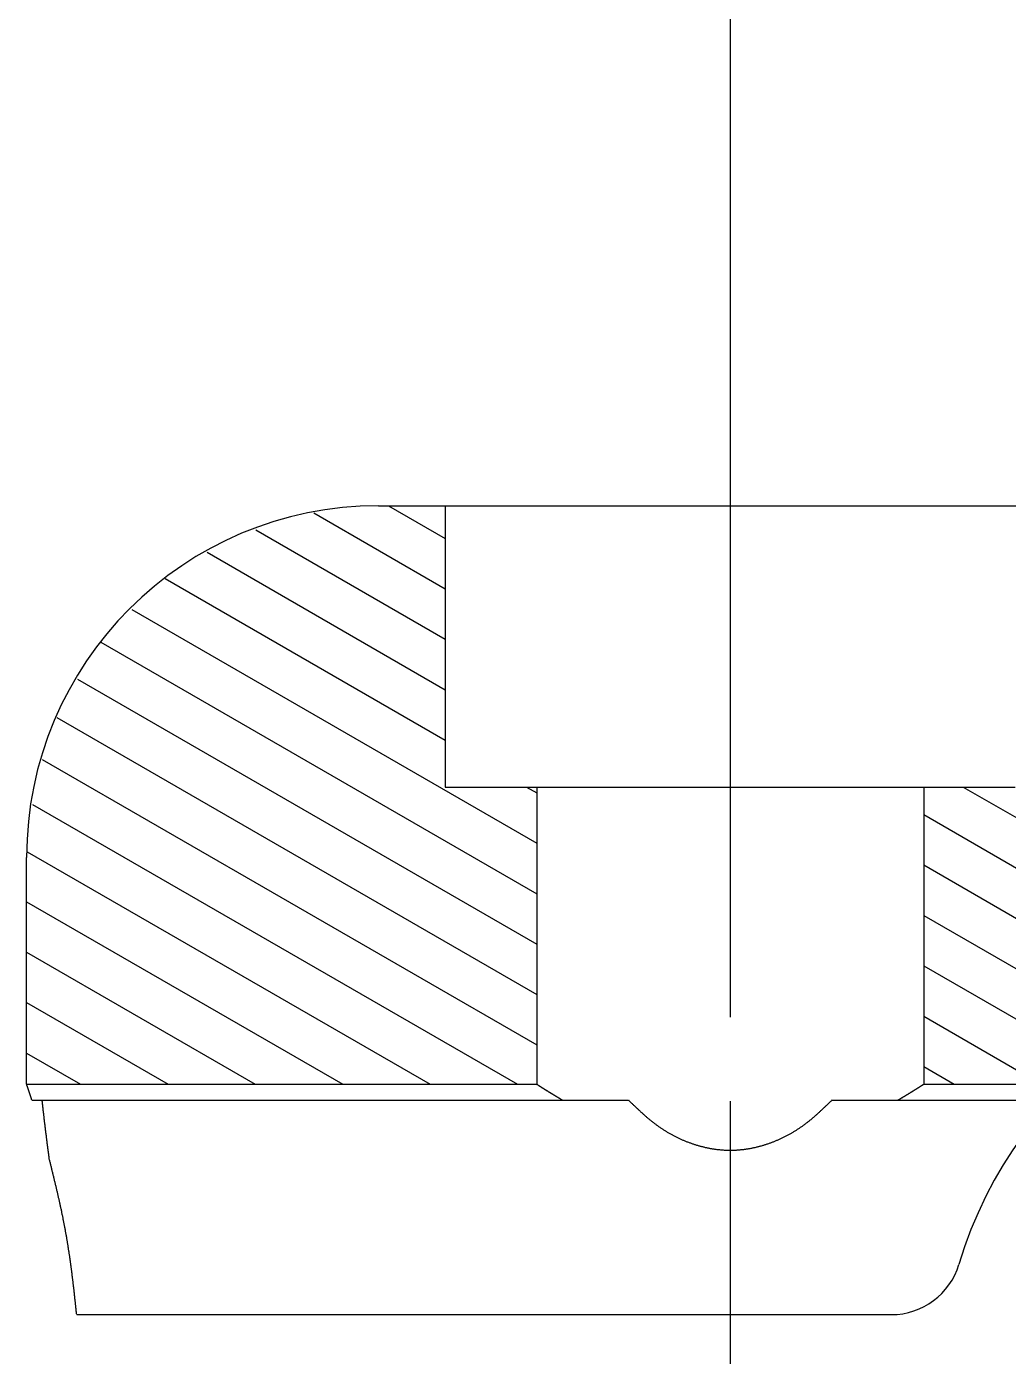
# Model space of a CAD drawing. Extents: x 118 to 448, y 15 to 277.
# Drawn here: x 362.15 to 376.1, y 220.14 to 239.05 of the extents above; entities that cross this region are included whole.
import ezdxf

# ---------------------------------------------------------------- set-up
doc = ezdxf.new("R2010")
doc.units = 0
doc.linetypes.add('CENTER', pattern=[17.5, 13, -1.5, 1.5, -1.5])
doc.layers.get('0').update_dxf_attribs({"linetype": 'CONTINUOUS'})
doc.layers.add('CENTER', color=1, linetype='CENTER')

msp = doc.modelspace()

# ---------------------------------------------------------------- linework, layer by layer
at = {"color": 7, "linetype": 'CONTINUOUS'}
for p, q in [((367.149, 232.239), (389.999, 232.239)), ((368.099, 232.239), (368.099, 228.239)), ((368.099, 228.239), (376.199, 228.239)), ((369.255, 228.239), (369.399, 228.156)), ((369.399, 228.239), (369.399, 224.014)), ((374.899, 228.239), (374.899, 224.014)), ((362.149, 224.014), (362.149, 227.239)), ((362.149, 224.014), (369.399, 224.014)), ((374.899, 224.014), (376.904, 224.014)), ((362.225, 223.789), (370.702, 223.789)), ((373.597, 223.789), (376.689, 223.789)), ((362.861, 220.739), (374.441, 220.739))]:
    msp.add_line(p, q, dxfattribs=at)
at = {"color": 3, "linetype": 'CONTINUOUS'}
for p, q in [((367.293, 232.239), (368.099, 231.774)), ((366.23, 232.136), (368.099, 231.057)), ((365.408, 231.894), (368.099, 230.34)), ((364.715, 231.578), (368.099, 229.623)), ((364.12, 231.204), (368.099, 228.907)), ((363.645, 230.762), (369.399, 227.439)), ((363.204, 230.299), (369.399, 226.723)), ((362.874, 229.774), (369.399, 226.006)), ((362.581, 229.226), (369.399, 225.289)), ((362.372, 228.63), (369.399, 224.572)), ((375.462, 228.239), (380.001, 225.619)), ((362.234, 227.992), (369.124, 224.014)), ((374.899, 227.848), (379.124, 225.408)), ((362.158, 227.32), (367.883, 224.014)), ((374.899, 227.131), (378.446, 225.083)), ((362.149, 226.608), (366.642, 224.014)), ((374.899, 226.414), (377.811, 224.733)), ((362.149, 225.891), (365.4, 224.014)), ((374.899, 225.697), (377.288, 224.319)), ((362.149, 225.175), (364.159, 224.014)), ((374.899, 224.981), (376.573, 224.014)), ((362.149, 224.458), (362.917, 224.014)), ((374.899, 224.264), (375.332, 224.014))]:
    msp.add_line(p, q, dxfattribs=at)
at = {"color": 7}
for points in [[(362.225, 223.79, 0), (362.224, 223.791, 0), (362.224, 223.792, 0), (362.223, 223.793, 0), (362.223, 223.795, 0), (362.223, 223.796, 0), (362.222, 223.797, 0), (362.222, 223.798, 0), (362.221, 223.799, 0), (362.221, 223.801, 0), (362.221, 223.802, 0), (362.22, 223.803, 0), (362.22, 223.804, 0), (362.22, 223.805, 0), (362.219, 223.806, 0), (362.219, 223.808, 0), (362.218, 223.809, 0), (362.218, 223.81, 0), (362.218, 223.811, 0), (362.217, 223.812, 0), (362.217, 223.814, 0), (362.216, 223.815, 0), (362.216, 223.816, 0), (362.216, 223.817, 0), (362.215, 223.818, 0), (362.215, 223.819, 0), (362.214, 223.821, 0), (362.214, 223.822, 0), (362.214, 223.823, 0), (362.213, 223.824, 0), (362.213, 223.825, 0), (362.213, 223.826, 0), (362.212, 223.828, 0), (362.212, 223.829, 0), (362.211, 223.83, 0), (362.211, 223.831, 0), (362.211, 223.832, 0), (362.21, 223.834, 0), (362.21, 223.835, 0), (362.209, 223.836, 0), (362.209, 223.837, 0), (362.209, 223.838, 0), (362.208, 223.839, 0), (362.208, 223.841, 0), (362.208, 223.842, 0), (362.207, 223.843, 0), (362.207, 223.844, 0), (362.206, 223.845, 0), (362.206, 223.847, 0), (362.206, 223.848, 0), (362.205, 223.849, 0), (362.205, 223.85, 0), (362.204, 223.851, 0), (362.204, 223.852, 0), (362.204, 223.854, 0), (362.203, 223.855, 0), (362.203, 223.856, 0), (362.202, 223.857, 0), (362.202, 223.858, 0), (362.202, 223.86, 0), (362.201, 223.861, 0), (362.201, 223.862, 0), (362.2, 223.863, 0), (362.2, 223.864, 0), (362.2, 223.865, 0), (362.199, 223.867, 0), (362.199, 223.868, 0), (362.199, 223.869, 0), (362.198, 223.87, 0), (362.198, 223.871, 0), (362.197, 223.872, 0), (362.197, 223.874, 0), (362.197, 223.875, 0), (362.196, 223.876, 0), (362.196, 223.877, 0), (362.195, 223.878, 0), (362.195, 223.88, 0), (362.195, 223.881, 0), (362.194, 223.882, 0), (362.194, 223.883, 0), (362.193, 223.884, 0), (362.193, 223.885, 0), (362.193, 223.887, 0), (362.192, 223.888, 0), (362.192, 223.889, 0), (362.192, 223.89, 0), (362.191, 223.891, 0), (362.191, 223.893, 0), (362.19, 223.894, 0), (362.19, 223.895, 0), (362.19, 223.896, 0), (362.189, 223.897, 0), (362.189, 223.898, 0), (362.188, 223.9, 0), (362.188, 223.901, 0), (362.188, 223.902, 0), (362.187, 223.903, 0), (362.187, 223.904, 0), (362.186, 223.905, 0), (362.186, 223.907, 0), (362.186, 223.908, 0), (362.185, 223.909, 0), (362.185, 223.91, 0), (362.184, 223.911, 0), (362.184, 223.913, 0), (362.184, 223.914, 0), (362.183, 223.915, 0), (362.183, 223.916, 0), (362.182, 223.917, 0), (362.182, 223.918, 0), (362.182, 223.92, 0), (362.181, 223.921, 0), (362.181, 223.922, 0), (362.181, 223.923, 0), (362.18, 223.924, 0), (362.18, 223.926, 0), (362.179, 223.927, 0), (362.179, 223.928, 0), (362.179, 223.929, 0), (362.178, 223.93, 0), (362.178, 223.931, 0), (362.177, 223.933, 0), (362.177, 223.934, 0), (362.177, 223.935, 0), (362.176, 223.936, 0), (362.176, 223.937, 0), (362.175, 223.938, 0), (362.175, 223.94, 0), (362.175, 223.941, 0), (362.174, 223.942, 0), (362.174, 223.943, 0), (362.173, 223.944, 0), (362.173, 223.946, 0), (362.173, 223.947, 0), (362.172, 223.948, 0), (362.172, 223.949, 0), (362.171, 223.95, 0), (362.171, 223.951, 0), (362.171, 223.953, 0), (362.17, 223.954, 0), (362.17, 223.955, 0), (362.169, 223.956, 0), (362.169, 223.957, 0), (362.169, 223.958, 0), (362.168, 223.96, 0), (362.168, 223.961, 0), (362.167, 223.962, 0), (362.167, 223.963, 0), (362.167, 223.964, 0), (362.166, 223.966, 0), (362.166, 223.967, 0), (362.165, 223.968, 0), (362.165, 223.969, 0), (362.165, 223.97, 0), (362.164, 223.971, 0), (362.164, 223.973, 0), (362.163, 223.974, 0), (362.163, 223.975, 0), (362.163, 223.976, 0), (362.162, 223.977, 0), (362.162, 223.978, 0), (362.161, 223.98, 0), (362.161, 223.981, 0), (362.161, 223.982, 0), (362.16, 223.983, 0), (362.16, 223.984, 0), (362.159, 223.986, 0), (362.159, 223.987, 0), (362.159, 223.988, 0), (362.158, 223.989, 0), (362.158, 223.99, 0), (362.157, 223.991, 0), (362.157, 223.993, 0), (362.157, 223.994, 0), (362.156, 223.995, 0), (362.156, 223.996, 0), (362.155, 223.997, 0), (362.155, 223.998, 0), (362.155, 224, 0), (362.154, 224.001, 0), (362.154, 224.002, 0), (362.153, 224.003, 0), (362.153, 224.004, 0), (362.153, 224.006, 0), (362.152, 224.007, 0), (362.152, 224.008, 0), (362.151, 224.009, 0), (362.151, 224.01, 0), (362.151, 224.011, 0), (362.15, 224.013, 0), (362.15, 224.014, 0), (362.149, 224.015, 0)], [(369.399, 224.015, 0), (369.401, 224.014, 0), (369.403, 224.012, 0), (369.405, 224.011, 0), (369.407, 224.01, 0), (369.409, 224.009, 0), (369.411, 224.008, 0), (369.413, 224.006, 0), (369.415, 224.005, 0), (369.416, 224.004, 0), (369.418, 224.003, 0), (369.42, 224.002, 0), (369.422, 224, 0), (369.424, 223.999, 0), (369.426, 223.998, 0), (369.428, 223.997, 0), (369.43, 223.996, 0), (369.432, 223.994, 0), (369.433, 223.993, 0), (369.435, 223.992, 0), (369.437, 223.991, 0), (369.439, 223.989, 0), (369.441, 223.988, 0), (369.443, 223.987, 0), (369.445, 223.986, 0), (369.447, 223.985, 0), (369.449, 223.983, 0), (369.45, 223.982, 0), (369.452, 223.981, 0), (369.454, 223.98, 0), (369.456, 223.979, 0), (369.458, 223.977, 0), (369.46, 223.976, 0), (369.462, 223.975, 0), (369.464, 223.974, 0), (369.466, 223.973, 0), (369.467, 223.971, 0), (369.469, 223.97, 0), (369.471, 223.969, 0), (369.473, 223.968, 0), (369.475, 223.967, 0), (369.477, 223.965, 0), (369.479, 223.964, 0), (369.481, 223.963, 0), (369.483, 223.962, 0), (369.485, 223.961, 0), (369.486, 223.959, 0), (369.488, 223.958, 0), (369.49, 223.957, 0), (369.492, 223.956, 0), (369.494, 223.955, 0), (369.496, 223.953, 0), (369.498, 223.952, 0), (369.5, 223.951, 0), (369.502, 223.95, 0), (369.504, 223.949, 0), (369.505, 223.947, 0), (369.507, 223.946, 0), (369.509, 223.945, 0), (369.511, 223.944, 0), (369.513, 223.943, 0), (369.515, 223.941, 0), (369.517, 223.94, 0), (369.519, 223.939, 0), (369.521, 223.938, 0), (369.523, 223.937, 0), (369.524, 223.936, 0), (369.526, 223.934, 0), (369.528, 223.933, 0), (369.53, 223.932, 0), (369.532, 223.931, 0), (369.534, 223.93, 0), (369.536, 223.928, 0), (369.538, 223.927, 0), (369.54, 223.926, 0), (369.542, 223.925, 0), (369.543, 223.924, 0), (369.545, 223.922, 0), (369.547, 223.921, 0), (369.549, 223.92, 0), (369.551, 223.919, 0), (369.553, 223.918, 0), (369.555, 223.917, 0), (369.557, 223.915, 0), (369.559, 223.914, 0), (369.561, 223.913, 0), (369.563, 223.912, 0), (369.564, 223.911, 0), (369.566, 223.909, 0), (369.568, 223.908, 0), (369.57, 223.907, 0), (369.572, 223.906, 0), (369.574, 223.905, 0), (369.576, 223.904, 0), (369.578, 223.902, 0), (369.58, 223.901, 0), (369.582, 223.9, 0), (369.584, 223.899, 0), (369.585, 223.898, 0), (369.587, 223.897, 0), (369.589, 223.895, 0), (369.591, 223.894, 0), (369.593, 223.893, 0), (369.595, 223.892, 0), (369.597, 223.891, 0), (369.599, 223.89, 0), (369.601, 223.888, 0), (369.603, 223.887, 0), (369.605, 223.886, 0), (369.607, 223.885, 0), (369.608, 223.884, 0), (369.61, 223.882, 0), (369.612, 223.881, 0), (369.614, 223.88, 0), (369.616, 223.879, 0), (369.618, 223.878, 0), (369.62, 223.877, 0), (369.622, 223.875, 0), (369.624, 223.874, 0), (369.626, 223.873, 0), (369.628, 223.872, 0), (369.63, 223.871, 0), (369.631, 223.87, 0), (369.633, 223.869, 0), (369.635, 223.867, 0), (369.637, 223.866, 0), (369.639, 223.865, 0), (369.641, 223.864, 0), (369.643, 223.863, 0), (369.645, 223.862, 0), (369.647, 223.86, 0), (369.649, 223.859, 0), (369.651, 223.858, 0), (369.653, 223.857, 0), (369.655, 223.856, 0), (369.656, 223.855, 0), (369.658, 223.853, 0), (369.66, 223.852, 0), (369.662, 223.851, 0), (369.664, 223.85, 0), (369.666, 223.849, 0), (369.668, 223.848, 0), (369.67, 223.846, 0), (369.672, 223.845, 0), (369.674, 223.844, 0), (369.676, 223.843, 0), (369.678, 223.842, 0), (369.679, 223.841, 0), (369.681, 223.84, 0), (369.683, 223.838, 0), (369.685, 223.837, 0), (369.687, 223.836, 0), (369.689, 223.835, 0), (369.691, 223.834, 0), (369.693, 223.833, 0), (369.695, 223.831, 0), (369.697, 223.83, 0), (369.699, 223.829, 0), (369.701, 223.828, 0), (369.703, 223.827, 0), (369.704, 223.826, 0), (369.706, 223.824, 0), (369.708, 223.823, 0), (369.71, 223.822, 0), (369.712, 223.821, 0), (369.714, 223.82, 0), (369.716, 223.819, 0), (369.718, 223.818, 0), (369.72, 223.816, 0), (369.722, 223.815, 0), (369.724, 223.814, 0), (369.726, 223.813, 0), (369.728, 223.812, 0), (369.73, 223.811, 0), (369.731, 223.809, 0), (369.733, 223.808, 0), (369.735, 223.807, 0), (369.737, 223.806, 0), (369.739, 223.805, 0), (369.741, 223.804, 0), (369.743, 223.803, 0), (369.745, 223.801, 0), (369.747, 223.8, 0), (369.749, 223.799, 0), (369.751, 223.798, 0), (369.753, 223.797, 0), (369.755, 223.796, 0), (369.756, 223.795, 0), (369.758, 223.793, 0), (369.76, 223.792, 0), (369.762, 223.791, 0), (369.764, 223.79, 0)], [(374.535, 223.79, 0), (374.537, 223.791, 0), (374.539, 223.792, 0), (374.54, 223.793, 0), (374.542, 223.795, 0), (374.544, 223.796, 0), (374.546, 223.797, 0), (374.548, 223.798, 0), (374.55, 223.799, 0), (374.552, 223.8, 0), (374.554, 223.801, 0), (374.556, 223.803, 0), (374.558, 223.804, 0), (374.56, 223.805, 0), (374.562, 223.806, 0), (374.564, 223.807, 0), (374.565, 223.808, 0), (374.567, 223.809, 0), (374.569, 223.811, 0), (374.571, 223.812, 0), (374.573, 223.813, 0), (374.575, 223.814, 0), (374.577, 223.815, 0), (374.579, 223.816, 0), (374.581, 223.818, 0), (374.583, 223.819, 0), (374.585, 223.82, 0), (374.587, 223.821, 0), (374.589, 223.822, 0), (374.591, 223.823, 0), (374.592, 223.824, 0), (374.594, 223.826, 0), (374.596, 223.827, 0), (374.598, 223.828, 0), (374.6, 223.829, 0), (374.602, 223.83, 0), (374.604, 223.831, 0), (374.606, 223.833, 0), (374.608, 223.834, 0), (374.61, 223.835, 0), (374.612, 223.836, 0), (374.614, 223.837, 0), (374.616, 223.838, 0), (374.617, 223.839, 0), (374.619, 223.841, 0), (374.621, 223.842, 0), (374.623, 223.843, 0), (374.625, 223.844, 0), (374.627, 223.845, 0), (374.629, 223.846, 0), (374.631, 223.848, 0), (374.633, 223.849, 0), (374.635, 223.85, 0), (374.637, 223.851, 0), (374.639, 223.852, 0), (374.641, 223.853, 0), (374.642, 223.855, 0), (374.644, 223.856, 0), (374.646, 223.857, 0), (374.648, 223.858, 0), (374.65, 223.859, 0), (374.652, 223.86, 0), (374.654, 223.862, 0), (374.656, 223.863, 0), (374.658, 223.864, 0), (374.66, 223.865, 0), (374.662, 223.866, 0), (374.664, 223.867, 0), (374.665, 223.868, 0), (374.667, 223.87, 0), (374.669, 223.871, 0), (374.671, 223.872, 0), (374.673, 223.873, 0), (374.675, 223.874, 0), (374.677, 223.875, 0), (374.679, 223.877, 0), (374.681, 223.878, 0), (374.683, 223.879, 0), (374.685, 223.88, 0), (374.687, 223.881, 0), (374.688, 223.882, 0), (374.69, 223.884, 0), (374.692, 223.885, 0), (374.694, 223.886, 0), (374.696, 223.887, 0), (374.698, 223.888, 0), (374.7, 223.889, 0), (374.702, 223.891, 0), (374.704, 223.892, 0), (374.706, 223.893, 0), (374.708, 223.894, 0), (374.71, 223.895, 0), (374.711, 223.897, 0), (374.713, 223.898, 0), (374.715, 223.899, 0), (374.717, 223.9, 0), (374.719, 223.901, 0), (374.721, 223.902, 0), (374.723, 223.904, 0), (374.725, 223.905, 0), (374.727, 223.906, 0), (374.729, 223.907, 0), (374.731, 223.908, 0), (374.732, 223.909, 0), (374.734, 223.911, 0), (374.736, 223.912, 0), (374.738, 223.913, 0), (374.74, 223.914, 0), (374.742, 223.915, 0), (374.744, 223.917, 0), (374.746, 223.918, 0), (374.748, 223.919, 0), (374.75, 223.92, 0), (374.752, 223.921, 0), (374.753, 223.922, 0), (374.755, 223.924, 0), (374.757, 223.925, 0), (374.759, 223.926, 0), (374.761, 223.927, 0), (374.763, 223.928, 0), (374.765, 223.93, 0), (374.767, 223.931, 0), (374.769, 223.932, 0), (374.771, 223.933, 0), (374.772, 223.934, 0), (374.774, 223.936, 0), (374.776, 223.937, 0), (374.778, 223.938, 0), (374.78, 223.939, 0), (374.782, 223.94, 0), (374.784, 223.941, 0), (374.786, 223.943, 0), (374.788, 223.944, 0), (374.79, 223.945, 0), (374.792, 223.946, 0), (374.793, 223.947, 0), (374.795, 223.949, 0), (374.797, 223.95, 0), (374.799, 223.951, 0), (374.801, 223.952, 0), (374.803, 223.953, 0), (374.805, 223.955, 0), (374.807, 223.956, 0), (374.809, 223.957, 0), (374.81, 223.958, 0), (374.812, 223.959, 0), (374.814, 223.961, 0), (374.816, 223.962, 0), (374.818, 223.963, 0), (374.82, 223.964, 0), (374.822, 223.965, 0), (374.824, 223.967, 0), (374.826, 223.968, 0), (374.828, 223.969, 0), (374.829, 223.97, 0), (374.831, 223.971, 0), (374.833, 223.973, 0), (374.835, 223.974, 0), (374.837, 223.975, 0), (374.839, 223.976, 0), (374.841, 223.977, 0), (374.843, 223.979, 0), (374.845, 223.98, 0), (374.846, 223.981, 0), (374.848, 223.982, 0), (374.85, 223.983, 0), (374.852, 223.985, 0), (374.854, 223.986, 0), (374.856, 223.987, 0), (374.858, 223.988, 0), (374.86, 223.99, 0), (374.862, 223.991, 0), (374.864, 223.992, 0), (374.865, 223.993, 0), (374.867, 223.994, 0), (374.869, 223.996, 0), (374.871, 223.997, 0), (374.873, 223.998, 0), (374.875, 223.999, 0), (374.877, 224, 0), (374.879, 224.002, 0), (374.881, 224.003, 0), (374.882, 224.004, 0), (374.884, 224.005, 0), (374.886, 224.006, 0), (374.888, 224.008, 0), (374.89, 224.009, 0), (374.892, 224.01, 0), (374.894, 224.011, 0), (374.896, 224.012, 0), (374.898, 224.014, 0), (374.899, 224.015, 0)], [(362.472, 222.95, 0), (362.472, 222.955, 0), (362.471, 222.961, 0), (362.47, 222.966, 0), (362.47, 222.971, 0), (362.469, 222.977, 0), (362.468, 222.982, 0), (362.468, 222.987, 0), (362.467, 222.992, 0), (362.466, 222.998, 0), (362.465, 223.003, 0), (362.465, 223.008, 0), (362.464, 223.013, 0), (362.463, 223.019, 0), (362.463, 223.024, 0), (362.462, 223.029, 0), (362.461, 223.035, 0), (362.461, 223.04, 0), (362.46, 223.045, 0), (362.459, 223.05, 0), (362.459, 223.056, 0), (362.458, 223.061, 0), (362.457, 223.066, 0), (362.457, 223.072, 0), (362.456, 223.077, 0), (362.455, 223.082, 0), (362.454, 223.087, 0), (362.454, 223.093, 0), (362.453, 223.098, 0), (362.452, 223.103, 0), (362.452, 223.108, 0), (362.451, 223.114, 0), (362.45, 223.119, 0), (362.45, 223.124, 0), (362.449, 223.13, 0), (362.448, 223.135, 0), (362.448, 223.14, 0), (362.447, 223.145, 0), (362.446, 223.151, 0), (362.446, 223.156, 0), (362.445, 223.161, 0), (362.444, 223.166, 0), (362.444, 223.172, 0), (362.443, 223.177, 0), (362.442, 223.182, 0), (362.442, 223.188, 0), (362.441, 223.193, 0), (362.44, 223.198, 0), (362.44, 223.203, 0), (362.439, 223.209, 0), (362.438, 223.214, 0), (362.438, 223.219, 0), (362.437, 223.225, 0), (362.436, 223.23, 0), (362.436, 223.235, 0), (362.435, 223.24, 0), (362.434, 223.246, 0), (362.434, 223.251, 0), (362.433, 223.256, 0), (362.432, 223.262, 0), (362.432, 223.267, 0), (362.431, 223.272, 0), (362.43, 223.277, 0), (362.43, 223.283, 0), (362.429, 223.288, 0), (362.428, 223.293, 0), (362.428, 223.298, 0), (362.427, 223.304, 0), (362.426, 223.309, 0), (362.426, 223.314, 0), (362.425, 223.32, 0), (362.424, 223.325, 0), (362.424, 223.33, 0), (362.423, 223.335, 0), (362.422, 223.341, 0), (362.422, 223.346, 0), (362.421, 223.351, 0), (362.42, 223.357, 0), (362.42, 223.362, 0), (362.419, 223.367, 0), (362.418, 223.372, 0), (362.418, 223.378, 0), (362.417, 223.383, 0), (362.417, 223.388, 0), (362.416, 223.394, 0), (362.415, 223.399, 0), (362.415, 223.404, 0), (362.414, 223.409, 0), (362.413, 223.415, 0), (362.413, 223.42, 0), (362.412, 223.425, 0), (362.411, 223.43, 0), (362.411, 223.436, 0), (362.41, 223.441, 0), (362.41, 223.446, 0), (362.409, 223.452, 0), (362.408, 223.457, 0), (362.408, 223.462, 0), (362.407, 223.467, 0), (362.406, 223.473, 0), (362.406, 223.478, 0), (362.405, 223.483, 0), (362.405, 223.489, 0), (362.404, 223.494, 0), (362.403, 223.499, 0), (362.403, 223.504, 0), (362.402, 223.51, 0), (362.401, 223.515, 0), (362.401, 223.52, 0), (362.4, 223.526, 0), (362.4, 223.531, 0), (362.399, 223.536, 0), (362.398, 223.541, 0), (362.398, 223.547, 0), (362.397, 223.552, 0), (362.397, 223.557, 0), (362.396, 223.563, 0), (362.395, 223.568, 0), (362.395, 223.573, 0), (362.394, 223.578, 0), (362.393, 223.584, 0), (362.393, 223.589, 0), (362.392, 223.594, 0), (362.392, 223.6, 0), (362.391, 223.605, 0), (362.39, 223.61, 0), (362.39, 223.615, 0), (362.389, 223.621, 0), (362.389, 223.626, 0), (362.388, 223.631, 0), (362.387, 223.637, 0), (362.387, 223.642, 0), (362.386, 223.647, 0), (362.386, 223.652, 0), (362.385, 223.658, 0), (362.384, 223.663, 0), (362.384, 223.668, 0), (362.383, 223.674, 0), (362.383, 223.679, 0), (362.382, 223.684, 0), (362.381, 223.689, 0), (362.381, 223.695, 0), (362.38, 223.7, 0), (362.38, 223.705, 0), (362.379, 223.711, 0), (362.378, 223.716, 0), (362.378, 223.721, 0), (362.377, 223.726, 0), (362.377, 223.732, 0), (362.376, 223.737, 0), (362.375, 223.742, 0), (362.375, 223.748, 0), (362.374, 223.753, 0), (362.374, 223.758, 0), (362.373, 223.763, 0), (362.372, 223.769, 0), (362.372, 223.774, 0), (362.371, 223.779, 0), (362.371, 223.785, 0), (362.37, 223.79, 0)], [(370.702, 223.79, 0), (370.709, 223.783, 0), (370.717, 223.775, 0), (370.724, 223.768, 0), (370.732, 223.761, 0), (370.739, 223.754, 0), (370.747, 223.746, 0), (370.754, 223.739, 0), (370.762, 223.732, 0), (370.769, 223.725, 0), (370.777, 223.717, 0), (370.784, 223.71, 0), (370.792, 223.703, 0), (370.799, 223.696, 0), (370.807, 223.689, 0), (370.814, 223.681, 0), (370.822, 223.674, 0), (370.83, 223.667, 0), (370.837, 223.66, 0), (370.845, 223.653, 0), (370.852, 223.646, 0), (370.86, 223.639, 0), (370.868, 223.632, 0), (370.875, 223.624, 0), (370.883, 223.617, 0), (370.891, 223.61, 0), (370.898, 223.603, 0), (370.906, 223.596, 0), (370.914, 223.59, 0), (370.921, 223.583, 0), (370.929, 223.576, 0), (370.937, 223.569, 0), (370.945, 223.562, 0), (370.953, 223.555, 0), (370.96, 223.548, 0), (370.968, 223.542, 0), (370.976, 223.535, 0), (370.984, 223.528, 0), (370.992, 223.522, 0), (371, 223.515, 0), (371.008, 223.508, 0), (371.016, 223.502, 0), (371.024, 223.495, 0), (371.032, 223.489, 0), (371.04, 223.482, 0), (371.049, 223.476, 0), (371.057, 223.47, 0), (371.065, 223.463, 0), (371.073, 223.457, 0), (371.082, 223.451, 0), (371.09, 223.445, 0), (371.098, 223.438, 0), (371.107, 223.432, 0), (371.115, 223.426, 0), (371.124, 223.42, 0), (371.132, 223.414, 0), (371.141, 223.408, 0), (371.149, 223.402, 0), (371.158, 223.396, 0), (371.166, 223.391, 0), (371.175, 223.385, 0), (371.184, 223.379, 0), (371.192, 223.373, 0), (371.201, 223.368, 0), (371.21, 223.362, 0), (371.219, 223.357, 0), (371.228, 223.351, 0), (371.236, 223.346, 0), (371.245, 223.34, 0), (371.254, 223.335, 0), (371.263, 223.33, 0), (371.272, 223.325, 0), (371.281, 223.319, 0), (371.29, 223.314, 0), (371.299, 223.309, 0), (371.309, 223.304, 0), (371.318, 223.299, 0), (371.327, 223.294, 0), (371.336, 223.289, 0), (371.345, 223.284, 0), (371.354, 223.279, 0), (371.364, 223.275, 0), (371.373, 223.27, 0), (371.382, 223.265, 0), (371.392, 223.261, 0), (371.401, 223.256, 0), (371.41, 223.252, 0), (371.42, 223.247, 0), (371.429, 223.243, 0), (371.439, 223.238, 0), (371.448, 223.234, 0), (371.458, 223.23, 0), (371.467, 223.225, 0), (371.477, 223.221, 0), (371.486, 223.217, 0), (371.496, 223.213, 0), (371.506, 223.209, 0), (371.515, 223.205, 0), (371.525, 223.201, 0), (371.535, 223.197, 0), (371.544, 223.194, 0), (371.554, 223.19, 0), (371.564, 223.186, 0), (371.574, 223.183, 0), (371.583, 223.179, 0), (371.593, 223.175, 0), (371.603, 223.172, 0), (371.613, 223.169, 0), (371.623, 223.165, 0), (371.633, 223.162, 0), (371.643, 223.159, 0), (371.653, 223.155, 0), (371.662, 223.152, 0), (371.672, 223.149, 0), (371.682, 223.146, 0), (371.692, 223.143, 0), (371.702, 223.14, 0), (371.712, 223.138, 0), (371.722, 223.135, 0), (371.732, 223.132, 0), (371.743, 223.129, 0), (371.753, 223.127, 0), (371.763, 223.124, 0), (371.773, 223.122, 0), (371.783, 223.119, 0), (371.793, 223.117, 0), (371.803, 223.115, 0), (371.813, 223.113, 0), (371.824, 223.11, 0), (371.834, 223.108, 0), (371.844, 223.106, 0), (371.854, 223.104, 0), (371.865, 223.102, 0), (371.875, 223.101, 0), (371.885, 223.099, 0), (371.895, 223.097, 0), (371.906, 223.096, 0), (371.916, 223.094, 0), (371.926, 223.093, 0), (371.936, 223.091, 0), (371.947, 223.09, 0), (371.957, 223.088, 0), (371.967, 223.087, 0), (371.978, 223.086, 0), (371.988, 223.085, 0), (371.999, 223.084, 0), (372.009, 223.083, 0), (372.019, 223.082, 0), (372.03, 223.081, 0), (372.04, 223.081, 0), (372.05, 223.08, 0), (372.061, 223.079, 0), (372.071, 223.079, 0), (372.082, 223.078, 0), (372.092, 223.078, 0), (372.103, 223.077, 0), (372.113, 223.077, 0), (372.123, 223.077, 0), (372.134, 223.077, 0), (372.144, 223.077, 0), (372.155, 223.077, 0), (372.165, 223.077, 0), (372.175, 223.077, 0), (372.186, 223.077, 0), (372.196, 223.077, 0), (372.207, 223.078, 0), (372.217, 223.078, 0), (372.228, 223.079, 0), (372.238, 223.079, 0), (372.248, 223.08, 0), (372.259, 223.081, 0), (372.269, 223.081, 0), (372.28, 223.082, 0), (372.29, 223.083, 0), (372.3, 223.084, 0), (372.311, 223.085, 0), (372.321, 223.086, 0), (372.331, 223.087, 0), (372.342, 223.088, 0), (372.352, 223.09, 0), (372.362, 223.091, 0), (372.373, 223.093, 0), (372.383, 223.094, 0), (372.393, 223.096, 0), (372.404, 223.097, 0), (372.414, 223.099, 0), (372.424, 223.101, 0), (372.434, 223.102, 0), (372.445, 223.104, 0), (372.455, 223.106, 0), (372.465, 223.108, 0), (372.475, 223.11, 0), (372.485, 223.113, 0), (372.496, 223.115, 0), (372.506, 223.117, 0), (372.516, 223.119, 0), (372.526, 223.122, 0), (372.536, 223.124, 0), (372.546, 223.127, 0), (372.556, 223.129, 0), (372.566, 223.132, 0), (372.576, 223.135, 0), (372.586, 223.138, 0), (372.596, 223.14, 0), (372.606, 223.143, 0), (372.616, 223.146, 0), (372.626, 223.149, 0), (372.636, 223.152, 0), (372.646, 223.155, 0), (372.656, 223.159, 0), (372.666, 223.162, 0), (372.676, 223.165, 0), (372.686, 223.169, 0), (372.696, 223.172, 0), (372.706, 223.175, 0), (372.715, 223.179, 0), (372.725, 223.183, 0), (372.735, 223.186, 0), (372.745, 223.19, 0), (372.754, 223.194, 0), (372.764, 223.197, 0), (372.774, 223.201, 0), (372.783, 223.205, 0), (372.793, 223.209, 0), (372.803, 223.213, 0), (372.812, 223.217, 0), (372.822, 223.221, 0), (372.832, 223.225, 0), (372.841, 223.23, 0), (372.851, 223.234, 0), (372.86, 223.238, 0), (372.87, 223.243, 0), (372.879, 223.247, 0), (372.888, 223.251, 0), (372.898, 223.256, 0), (372.907, 223.261, 0), (372.916, 223.265, 0), (372.926, 223.27, 0), (372.935, 223.275, 0), (372.944, 223.279, 0), (372.954, 223.284, 0), (372.963, 223.289, 0), (372.972, 223.294, 0), (372.981, 223.299, 0), (372.99, 223.304, 0), (372.999, 223.309, 0), (373.009, 223.314, 0), (373.018, 223.319, 0), (373.027, 223.324, 0), (373.036, 223.33, 0), (373.045, 223.335, 0), (373.053, 223.34, 0), (373.062, 223.346, 0), (373.071, 223.351, 0), (373.08, 223.357, 0), (373.089, 223.362, 0), (373.098, 223.368, 0), (373.106, 223.373, 0), (373.115, 223.379, 0), (373.124, 223.385, 0), (373.133, 223.391, 0), (373.141, 223.396, 0), (373.15, 223.402, 0), (373.158, 223.408, 0), (373.167, 223.414, 0), (373.175, 223.42, 0), (373.184, 223.426, 0), (373.192, 223.432, 0), (373.201, 223.438, 0), (373.209, 223.445, 0), (373.217, 223.451, 0), (373.226, 223.457, 0), (373.234, 223.463, 0), (373.242, 223.47, 0), (373.25, 223.476, 0), (373.258, 223.482, 0), (373.266, 223.489, 0), (373.275, 223.495, 0), (373.283, 223.502, 0), (373.291, 223.508, 0), (373.299, 223.515, 0), (373.307, 223.522, 0), (373.315, 223.528, 0), (373.323, 223.535, 0), (373.33, 223.542, 0), (373.338, 223.548, 0), (373.346, 223.555, 0), (373.354, 223.562, 0), (373.362, 223.569, 0), (373.37, 223.576, 0), (373.377, 223.583, 0), (373.385, 223.59, 0), (373.393, 223.597, 0), (373.401, 223.603, 0), (373.408, 223.61, 0), (373.416, 223.617, 0), (373.424, 223.625, 0), (373.431, 223.632, 0), (373.439, 223.639, 0), (373.447, 223.646, 0), (373.454, 223.653, 0), (373.462, 223.66, 0), (373.469, 223.667, 0), (373.477, 223.674, 0), (373.484, 223.681, 0), (373.492, 223.689, 0), (373.499, 223.696, 0), (373.507, 223.703, 0), (373.515, 223.71, 0), (373.522, 223.717, 0), (373.53, 223.725, 0), (373.537, 223.732, 0), (373.545, 223.739, 0), (373.552, 223.746, 0), (373.559, 223.754, 0), (373.567, 223.761, 0), (373.574, 223.768, 0), (373.582, 223.775, 0), (373.589, 223.783, 0), (373.597, 223.79, 0)], [(362.861, 220.74, 0), (362.859, 220.752, 0), (362.858, 220.763, 0), (362.857, 220.775, 0), (362.856, 220.787, 0), (362.855, 220.798, 0), (362.853, 220.81, 0), (362.852, 220.822, 0), (362.851, 220.834, 0), (362.85, 220.845, 0), (362.848, 220.857, 0), (362.847, 220.869, 0), (362.846, 220.88, 0), (362.845, 220.892, 0), (362.843, 220.904, 0), (362.842, 220.915, 0), (362.841, 220.927, 0), (362.84, 220.939, 0), (362.838, 220.951, 0), (362.837, 220.962, 0), (362.836, 220.974, 0), (362.834, 220.986, 0), (362.833, 220.997, 0), (362.832, 221.009, 0), (362.831, 221.021, 0), (362.829, 221.032, 0), (362.828, 221.044, 0), (362.827, 221.056, 0), (362.825, 221.067, 0), (362.824, 221.079, 0), (362.823, 221.091, 0), (362.821, 221.103, 0), (362.82, 221.114, 0), (362.819, 221.126, 0), (362.817, 221.138, 0), (362.816, 221.149, 0), (362.815, 221.161, 0), (362.813, 221.173, 0), (362.812, 221.184, 0), (362.811, 221.196, 0), (362.809, 221.208, 0), (362.808, 221.219, 0), (362.806, 221.231, 0), (362.805, 221.243, 0), (362.804, 221.254, 0), (362.802, 221.266, 0), (362.801, 221.278, 0), (362.799, 221.289, 0), (362.798, 221.301, 0), (362.796, 221.313, 0), (362.795, 221.324, 0), (362.793, 221.336, 0), (362.792, 221.348, 0), (362.79, 221.359, 0), (362.789, 221.371, 0), (362.787, 221.383, 0), (362.786, 221.394, 0), (362.784, 221.406, 0), (362.783, 221.418, 0), (362.781, 221.429, 0), (362.78, 221.441, 0), (362.778, 221.453, 0), (362.776, 221.464, 0), (362.775, 221.476, 0), (362.773, 221.488, 0), (362.772, 221.499, 0), (362.77, 221.511, 0), (362.768, 221.523, 0), (362.767, 221.534, 0), (362.765, 221.546, 0), (362.763, 221.558, 0), (362.762, 221.569, 0), (362.76, 221.581, 0), (362.758, 221.592, 0), (362.756, 221.604, 0), (362.755, 221.616, 0), (362.753, 221.627, 0), (362.751, 221.639, 0), (362.749, 221.651, 0), (362.747, 221.662, 0), (362.746, 221.674, 0), (362.744, 221.685, 0), (362.742, 221.697, 0), (362.74, 221.709, 0), (362.738, 221.72, 0), (362.736, 221.732, 0), (362.734, 221.743, 0), (362.732, 221.755, 0), (362.73, 221.767, 0), (362.729, 221.778, 0), (362.727, 221.79, 0), (362.725, 221.801, 0), (362.723, 221.813, 0), (362.721, 221.825, 0), (362.719, 221.836, 0), (362.717, 221.848, 0), (362.715, 221.859, 0), (362.712, 221.871, 0), (362.71, 221.883, 0), (362.708, 221.894, 0), (362.706, 221.906, 0), (362.704, 221.917, 0), (362.702, 221.929, 0), (362.7, 221.94, 0), (362.698, 221.952, 0), (362.696, 221.964, 0), (362.693, 221.975, 0), (362.691, 221.987, 0), (362.689, 221.998, 0), (362.687, 222.01, 0), (362.685, 222.021, 0), (362.682, 222.033, 0), (362.68, 222.045, 0), (362.678, 222.056, 0), (362.676, 222.068, 0), (362.673, 222.079, 0), (362.671, 222.091, 0), (362.669, 222.102, 0), (362.667, 222.114, 0), (362.664, 222.125, 0), (362.662, 222.137, 0), (362.66, 222.148, 0), (362.657, 222.16, 0), (362.655, 222.171, 0), (362.652, 222.183, 0), (362.65, 222.194, 0), (362.648, 222.206, 0), (362.645, 222.217, 0), (362.643, 222.229, 0), (362.64, 222.241, 0), (362.638, 222.252, 0), (362.635, 222.264, 0), (362.633, 222.275, 0), (362.63, 222.287, 0), (362.628, 222.298, 0), (362.625, 222.31, 0), (362.623, 222.321, 0), (362.62, 222.332, 0), (362.618, 222.344, 0), (362.615, 222.355, 0), (362.613, 222.367, 0), (362.61, 222.378, 0), (362.608, 222.39, 0), (362.605, 222.401, 0), (362.602, 222.413, 0), (362.6, 222.424, 0), (362.597, 222.436, 0), (362.594, 222.447, 0), (362.592, 222.459, 0), (362.589, 222.47, 0), (362.587, 222.482, 0), (362.584, 222.493, 0), (362.581, 222.505, 0), (362.578, 222.516, 0), (362.576, 222.527, 0), (362.573, 222.539, 0), (362.57, 222.55, 0), (362.568, 222.562, 0), (362.565, 222.573, 0), (362.562, 222.585, 0), (362.559, 222.596, 0), (362.557, 222.608, 0), (362.554, 222.619, 0), (362.551, 222.63, 0), (362.548, 222.642, 0), (362.546, 222.653, 0), (362.543, 222.665, 0), (362.54, 222.676, 0), (362.537, 222.688, 0), (362.535, 222.699, 0), (362.532, 222.71, 0), (362.529, 222.722, 0), (362.526, 222.733, 0), (362.523, 222.745, 0), (362.521, 222.756, 0), (362.518, 222.768, 0), (362.515, 222.779, 0), (362.512, 222.79, 0), (362.509, 222.802, 0), (362.506, 222.813, 0), (362.504, 222.825, 0), (362.501, 222.836, 0), (362.498, 222.847, 0), (362.495, 222.859, 0), (362.492, 222.87, 0), (362.489, 222.882, 0), (362.487, 222.893, 0), (362.484, 222.905, 0), (362.481, 222.916, 0), (362.478, 222.927, 0), (362.475, 222.939, 0), (362.472, 222.95, 0)]]:
    msp.add_polyline3d(points, dxfattribs=at)
at = {"color": 7, "linetype": 'CONTINUOUS'}
for centre, radius, start, end in [((367.149, 227.239), 5, 90, 180), ((381.149, 219.739), 6, 8.0453, 163.3985), ((374.441, 221.739), 1, 270, 343.3985)]:
    msp.add_arc(centre, radius, start, end, dxfattribs=at)
at = {"layer": 'CENTER', "color": 1, "linetype": 'CENTER'}
for p, q in [((372.149, 258.468), (372.149, 201.239)), ((372.149, 238.273), (372.149, 204.414))]:
    msp.add_line(p, q, dxfattribs=at)

doc.saveas('drawing.dxf')
